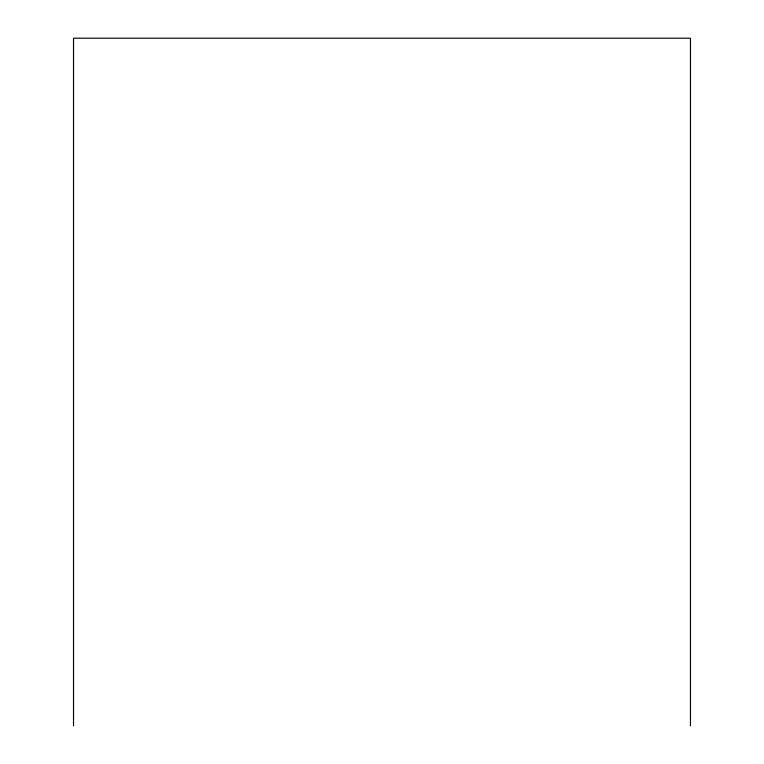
<?xml version="1.0" encoding="UTF-8"?>
<svg xmlns="http://www.w3.org/2000/svg" width="764" height="764" viewBox="0 0 764 764"><rect width="100%" height="100%" fill="white"/><g stroke="black" fill="none" stroke-linecap="round" stroke-linejoin="round"><path stroke-width="1.15" d="M690.465 725.8L690.475 38.2L73.525 38.2L73.525 725.8"/></g></svg>
